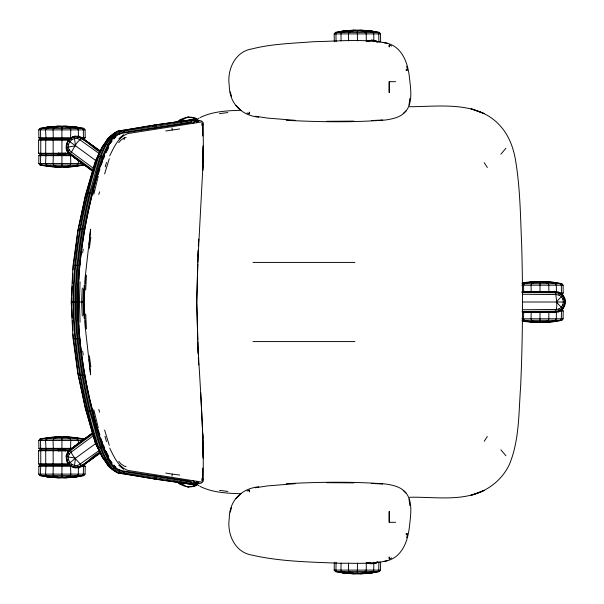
<?xml version="1.0" encoding="UTF-8"?>
<svg xmlns="http://www.w3.org/2000/svg" width="604" height="604" viewBox="0 0 604 604"><rect width="100%" height="100%" fill="white"/><g stroke="black" fill="none" stroke-linecap="round" stroke-linejoin="round"><path stroke-width="0.91" d="M69.928 464.31L39.011 464.31L38.611 463.91L38.611 450.712L39.011 450.32L69.415 450.32M69.415 153.68L39.011 153.68L38.611 153.288L38.611 140.09L39.011 139.69L69.928 139.69M39.464 450.712L39.464 450.32L39.079 450.712M61.925 477.809L61.925 465.473M61.925 464.31L61.925 436.813M61.925 167.187L61.925 139.69M61.925 153.68L61.925 153.288M357.349 573.8L357.462 563.139M389.21 522.324L389.21 511.392L389.233 522.324L395.544 522.324M539.931 322.498L540.044 311.838M389.233 81.676L389.21 92.608L389.21 81.676L395.544 81.676M202.642 479.87L202.695 467.987M203.14 481.607C203.993 436.79 200.49 392.049 198.014 347.33L197.818 341.788M111.861 463.457C99.411 444.046 95.523 420.754 89.581 398.859C82.642 367.066 77.712 334.639 78.452 302.023C77.659 261.268 85.088 220.838 95.492 181.578C99.932 167.542 103.48 152.903 111.861 140.543M249.316 113.862L249.339 112.087L249.346 113.869L247.006 112.963M197.349 482.936L124.092 471.747C111.785 470.418 107.361 456.277 102.801 446.711C87.655 399.961 78.633 351.203 77.599 302.023C78.633 252.834 87.655 204.084 102.801 157.327C107.361 147.761 111.785 133.62 124.092 132.299L186.342 122.861L186.357 121.646L185.526 120.785L184.348 120.792L154.481 125.02L117.418 131.294L108.018 138.24L102.612 146.213L95.289 161.26L85.315 195.613L77.81 230.675L72.963 266.205L71.234 302.023L72.963 337.84L77.81 373.363L85.315 408.425L95.289 442.785L102.612 457.824L109.392 467.194L117.418 472.751L154.481 479.017L196.557 485.035L197.402 484.151L196.594 481.328M40.03 165.013L83.82 165.013C69.437 167.942 54.42 167.942 40.03 165.013L38.762 163.488L38.883 155.651L39.419 154.85L70.54 154.85L70.796 163.488L70.306 165.013L67.761 166.243L63.39 167.187M65.451 477.809L76.006 476.873L82.159 475.635L83.329 474.117L83.45 466.28L82.725 465.473L84.439 465.473L85.209 466.28L85.088 474.117L83.82 475.635C69.437 478.572 54.42 478.572 40.03 475.635L38.762 474.117L38.883 466.28L39.419 465.473L70.706 465.473M70.54 465.473L70.796 474.117L70.306 475.635L67.761 476.873L63.39 477.809M78.361 160.007L78.309 163.488L77.41 165.013L72.706 166.243L64.62 167.187M78.414 467.149L78.309 474.117L77.41 475.635L72.706 476.873L64.62 477.809M197.818 262.219L202.914 165.964L203.223 146.002M376.36 562.264L380.633 562.264L380.512 570.108L379.244 571.626C364.861 574.563 349.844 574.563 335.454 571.626L334.186 570.108L334.306 562.264M336.073 562.264L335.952 570.108L337.123 571.626L343.268 572.864L353.831 573.8M341.079 563.139L340.973 570.108L341.872 571.626L346.575 572.864L354.661 573.8M348.591 563.139L348.485 570.108L348.976 571.626L351.52 572.864L355.892 573.8M366.334 562.264L366.213 570.108L365.73 571.626L363.185 572.864L358.806 573.8M373.838 563.139L373.733 570.108L372.834 571.626L368.13 572.864L360.044 573.8M378.874 562.264L378.753 570.108L377.583 571.626L371.43 572.864L360.875 573.8M523.645 312.706L523.555 318.806L524.453 320.324L529.157 321.554L537.243 322.498M531.18 311.838L531.067 318.806L531.558 320.324L534.102 321.554L538.474 322.498M548.908 311.838L548.802 318.806L548.311 320.324L545.767 321.554L541.395 322.498M556.42 311.838L556.314 318.806L555.416 320.324L550.712 321.554L542.626 322.498M522.196 321.094C535.303 323.2 548.825 323.004 561.826 320.324L563.094 318.806L563.215 310.962L562.445 310.162L560.572 310.162M202.914 165.964L202.665 170.555L203.201 146.1M186.342 122.861L191.121 122.212L191.151 120.996L190.32 120.128L189.135 120.128L184.348 120.792L181.887 121.887M202.665 170.555L203.314 143.284L203.14 122.393M197.772 264.069L196.761 302.023L197.772 339.939M198.218 250.184L196.708 302.023L198.218 353.816M92.563 170.955L75.123 158.293L74.254 157.115L70.464 155.371L67.64 152.314C64.605 145.858 67.671 137.659 75.077 136.179L79.245 136.338L83.027 138.09L85.859 141.147L87.278 141.57L99.313 150.441M369.119 41.366L371.717 40.226L367.27 41.208C370.614 40.498 374.465 39.449 377.47 41.85M389.278 45.074L389.218 47.036L389.225 45.051L391.619 46.047M78.158 294.639L78.158 309.391M78.475 285.413L78.762 277.108M80.068 322.106L79.403 302.023L80.068 281.894M84.213 318.61L83.662 302.023L84.213 285.39M524.846 291.626L549.217 291.656L550.614 292.102C555.959 290.011 562.271 292.63 564.574 297.885C565.903 301.992 564.778 306.19 562.256 309.527L558.791 311.845L554.699 312.661L551.429 312.004M198.014 256.67L198.255 250.184M198.399 246.485L198.678 239.078L198.399 245.556M67.64 152.314C63.797 146.077 67.837 137.304 75.077 136.179M196.594 122.71L197.402 119.886L196.179 118.497C189.588 115.575 182.461 117.659 177.078 121.978L187.534 117.048L196.179 118.497L197.402 119.886L124.016 131.068C111.347 132.51 106.825 147.097 102.136 156.965C86.923 203.842 77.969 252.721 76.768 302.023C77.969 351.324 86.923 400.203 102.136 447.073C106.825 456.941 111.347 471.528 124.016 472.97L197.402 484.151L196.179 485.541C189.581 488.515 182.483 486.296 177.078 482.06L187.534 486.99L196.179 485.541L196.557 485.035L155.621 479.085L117.418 472.751C107.165 467.692 102.438 456.941 98.497 446.801C83.473 400.007 74.284 351.241 73.665 302.023C74.284 252.797 83.473 204.031 98.497 157.236C102.438 147.104 107.165 136.353 117.418 131.294L155.621 124.953L196.557 119.011L189.135 120.128M202.785 478.783L202.68 480.973L201.842 480.603L201.955 478.406M71.589 298.255L71.589 305.783M71.725 295.432L72.186 286.017M72.321 283.193L72.782 273.778M72.963 270.011L77.992 230.736L85.519 195.719L95.153 162.619M82.287 288.01L81.6 302.023L82.287 316.028M83.579 288.946L82.937 302.023L83.579 315.092M85.202 283.412L85.572 275.968M85.7 289.95L86.432 275.107M99.079 153.446L79.902 139.803C72.48 134.254 63.594 146.478 71.166 151.823L93.091 168.086M99.003 153.907L99.071 152.789L101.706 148.962M124.092 471.747L124.016 472.97L123.118 473.762L121.97 473.634M114.043 138.777L113.877 135.9L112.903 135.168L111.853 135.243C98.399 151.521 96.104 173.333 89.543 192.706C80.838 228.523 75.508 265.126 74.987 302.023C75.508 338.912 80.838 375.514 89.543 411.332C96.104 430.705 98.399 452.524 111.853 468.795L112.903 468.87L118.55 472.879L119.456 472.094L119.313 469.459M172.004 476.201L172.193 474.072L165.722 473.053M89.407 241.041L90.6 229.226L85.073 278.202L84.311 302.023L85.073 325.798L90.6 374.774L89.407 362.959M108.297 457.16L108.154 458.496L106.621 459.886L105.662 459.954L102.612 457.824L95.289 442.785L85.519 408.319L77.992 373.302L72.963 334.027M409.021 105.126L409.852 98.422M89.037 244.484L89.664 239.863M89.339 248.304L90.842 237.244M80.37 264.575L80.626 262.717M124.114 139.622L124.348 137.886L126.13 137.486M258.738 486.779C241.17 488.628 229.399 500.807 229.263 518.391C226.885 534.223 234.971 552.554 252.162 555.136C280.656 561.675 310.229 561.962 339.335 563.26C355.273 563.041 371.536 564.408 387.194 560.761C402.74 556.82 408.191 539.885 409.52 525.661L409.625 524.982C410.863 513.324 413.483 497.855 402.619 489.685C397.606 485.994 391.415 484.921 385.405 483.978C352.411 481.456 319.252 481.962 286.228 483.721M92.563 433.045L75.123 445.707L74.284 446.922L70.502 448.666C70.509 455.499 77.924 460.701 81.721 465.812L83.058 465.956L85.889 462.898L87.278 462.43L99.313 453.559M61.925 138.527L61.925 126.191M522.332 309.769L556.224 309.429C563.887 309.55 566.046 297.946 558.987 295.137L559.387 292.978L558.791 292.102M53.311 154.85L53.061 163.488L53.552 165.013L56.096 166.243L60.468 167.187M53.311 465.473L53.061 474.117L53.552 475.635L56.096 476.873L60.468 477.809M82.627 252.849L83.231 249.173M115.764 136.965L115.938 136.066L118.331 134.481L122.499 133.22L190.237 122.793M119.313 134.586L119.456 131.944L118.55 131.159C98.845 144.794 98.354 172.442 90.449 192.918C81.736 228.667 76.519 265.209 75.749 302.023C76.519 338.829 81.736 375.371 90.449 411.128C97.025 430.607 99.381 452.517 112.903 468.87L113.877 468.138L114.043 465.261M562.256 309.527L564.574 306.062L565.389 302L564.574 297.885M71.166 137.621L71.8 139.584M406.673 537.741L407.489 534.057L405.911 533.981L407.504 533.959M93.771 194.367L98.233 176.292M98.814 194.526L99.532 191.83M105.224 166.87L106.5 162.378M92.918 193.401L93.967 189.792M101.578 163.624L102.884 159.109M230.184 512.139L231.558 507.586M104.62 173.907L109.279 158.701M98.007 175.032L99.924 168.893M101.019 165.39L103.48 157.501M66.191 148.403L66.425 147.678L68.312 147.059L75.538 145.813L74.481 138.558L74.692 136.519L78.475 136.678L87.278 141.57M371.702 40.634L375.288 41.057L375.446 40.574L377.613 41.789M93.091 435.907L71.166 452.177C63.594 457.522 72.472 469.746 79.902 464.189L99.079 450.554M93.152 457.9L93.039 458.217C86.478 461.856 79.184 470.909 70.94 466.046C67.346 463.759 66.297 459.569 66.229 455.642L67.671 451.732L70.502 448.666M53.16 139.69L53.16 153.68M53.16 450.32L53.16 464.31M103.729 158.331L104.703 155.907M46.01 154.85L45.549 163.488L46.448 165.013L51.151 166.243L59.237 167.187M155.9 128.448L156.474 125.783L155.621 124.953L152.223 126.085M46.01 465.473L45.549 474.117L46.448 475.635L51.151 476.873L59.237 477.809M105.64 152.684L106.719 150.275M98.286 155.47L95.417 161.729L102.612 146.213L105.662 144.092L106.621 144.152L108.154 145.541L108.297 146.878M70.54 138.527L70.796 129.883L70.306 128.365L67.761 127.127L63.39 126.191M71.793 464.408L71.197 466.424L75.107 467.866L79.275 467.7L83.058 465.956M77.327 138.633L79.245 136.338M376.866 562.06L375.288 562.943L371.702 563.366L371.332 563.909L367.323 562.777C370.652 563.532 374.631 564.627 377.643 562.203M109.694 155.9C113.96 147.3 118.263 136.934 128.086 133.522L202.544 121.819L201.321 120.921L196.753 119.977M105.987 152.676L108.773 147.663M106.296 141.306L108.018 138.24M558.791 311.845L563.245 308.599L563.245 306.711M41.132 154.85L40.649 155.651L40.528 163.488L41.699 165.013L47.852 166.243L58.407 167.187M41.132 465.473L40.649 466.28L40.528 474.117L41.699 475.635L47.852 476.873L58.407 477.809M484.197 441.32L487.345 436.496M45.723 139.69L45.723 153.68M45.723 450.32L45.723 464.31M110.494 143.231L112.095 141.034M82.937 163.994L82.159 165.013L76.006 166.243L65.451 167.187M66.357 144.235L68.456 144.182M70.706 138.527L39.419 138.527L38.883 137.72L38.762 129.883L40.03 128.365C54.42 125.428 69.437 125.428 83.82 128.365L85.088 129.883L85.209 137.72L84.439 138.527L82.725 138.527L83.45 137.72L83.329 129.883L82.159 128.365L76.006 127.127L65.451 126.191M334.306 41.736L334.186 33.892L335.454 32.374C349.844 29.437 364.861 29.437 379.244 32.374L380.512 33.892L380.633 41.736L376.36 41.736M63.39 436.813L67.761 437.757L70.306 438.987L70.796 440.512L70.54 449.149L39.419 449.149L38.883 448.349L38.762 440.512L40.03 438.987C54.42 436.058 69.437 436.058 83.82 438.987L40.03 438.987M118.754 142.695L120.845 140.196L124.348 137.886M500.859 154.194L505.948 148.229M560.731 293.838L561.456 293.038L561.335 285.194L560.165 283.676L554.011 282.446L543.457 281.502M40.755 139.69L40.755 153.68M40.755 450.32L40.755 464.31M113.809 138.897L115.749 136.874M522.196 282.906C535.303 280.8 548.825 280.996 561.826 283.676L563.094 285.194L563.215 293.038L562.445 293.838L560.572 293.838M185.526 483.26L186.357 482.392L186.342 481.184M554.699 312.661C558.708 307.126 555.763 298.557 555.703 292.193L554.699 291.287M118.905 138.716L123.593 134.7M69.264 149.739L67.671 151.257L75.123 158.293M236.013 498.602L240.535 494.095M114.496 133.069L110.087 136.7M403.155 113.529L406.25 110.698M75.123 445.707L67.754 452.562L66.44 456.111L68.305 456.941L75.53 458.187L96.096 443.245M79.637 442.566L92.978 432.487M77.312 444.204L70.328 449.814L74.284 446.922M93.001 433.038L70.328 449.814L81.253 441.516M93.129 433.74L70.457 450.509C65.421 454.246 65.844 462.475 71.189 465.722C82.431 471.029 90.494 455.997 99.63 452.283M193.031 123.148L195.077 121.653L197.349 121.11M66.229 455.642C66.629 466.462 68.441 464.159 75.53 458.187L74.481 465.435L74.488 467.428L75.107 467.866M100.098 452.698L81.721 465.812L87.278 462.43M100.74 452.789L91.657 459.108M85.889 462.898L81.721 465.812L89.377 460.814M541.796 291.875L542.082 291.687C549.527 292.6 560.754 289.558 564.559 298.346L562.905 299.161M196.949 119.532L199.078 118.157M375.446 563.426L377.855 561.962M102.801 446.711L100.151 447.715L97.644 446.869C82.65 400.044 73.499 351.256 72.925 302.023C73.499 252.782 82.65 203.993 97.644 157.168L100.151 156.323L102.801 157.327M85.519 408.319L87.391 411.475L92.284 410.637M190.509 120.649L193.084 119.547L194.292 119.547L195.122 120.43L195.077 121.653L191.121 122.212M193.62 119.735L195.341 119.003L194.971 118.497L190.637 120.324M200.09 117.591C212.834 111.264 227.315 110.721 241.253 110.253M391.619 557.953L389.225 558.949L389.218 556.964L389.278 558.926M187.497 117.538L188.72 117.055M247.006 491.037L249.346 490.131L249.339 491.913L249.316 490.138M524.846 312.374L549.217 312.344L550.614 311.845M77.992 373.302L79.675 375.409L84.605 374.812M179.531 120.158L181.253 119.69L187.21 120.755M73.144 337.795L74.707 338.859L79.622 338.534M355.892 30.2L351.52 31.136L348.976 32.374L348.485 33.892L348.591 40.861M60.468 126.191L56.096 127.127L53.552 128.365L53.061 129.883L53.311 138.527M538.474 281.502L534.102 282.446L531.558 283.676L531.067 285.194L531.18 292.162M60.468 436.813L56.096 437.757L53.552 438.987L53.061 440.512L53.311 449.149M197.198 483.087L199.041 482.694L197.523 482.739M196.753 484.023L201.321 483.079L202.544 482.181L128.086 470.478C118.263 467.066 113.96 456.7 109.694 448.1M522.339 283.148L536.412 281.502M383.336 561.486L387.194 560.761M186.357 483.434L181.253 484.348L179.531 483.88M83.027 138.09C76.542 140.203 73.884 148.863 70.192 154.05L70.464 155.371M165.722 130.985L179.713 128.954M255.303 487.76L267.829 485.873L295.016 483.698M178.89 482.649L181.54 482.279M219.486 113.643L227.882 112.548M68.456 459.81L66.387 459.81M354.661 30.2L346.575 31.136L341.872 32.374L340.973 33.892L341.079 40.861M59.237 126.191L51.151 127.127L46.448 128.365L45.549 129.883L46.01 138.527M537.243 281.502L529.157 282.446L524.453 283.676L523.555 285.194L523.645 291.294M59.237 436.813L51.151 437.757L46.448 438.987L45.549 440.512L46.01 449.149M121.97 130.404L123.118 130.275L124.016 131.068L124.092 132.299M353.831 30.2L343.268 31.136L337.123 32.374L335.952 33.892L336.073 41.736M58.407 126.191L47.852 127.127L41.699 128.365L40.528 129.883L40.649 137.72L41.132 138.527M543.457 322.498L554.011 321.554L560.165 320.324L561.335 318.806L561.456 310.962L560.731 310.162M58.407 436.813L47.852 437.757L41.699 438.987L40.528 440.512L40.649 448.349L41.132 449.149M549.217 312.344L559.213 311.12L558.987 308.863M543.721 312.223L522.294 312.608M371.415 120.558L382.626 120.007M546.567 312.268L555.514 311.838L553.876 311.838M407.489 69.943L405.911 70.019L407.504 70.041L406.673 66.259M409.527 106.727C440.203 106.644 478.504 100.324 500.995 126.757C508.644 135.485 512.849 146.553 515.121 157.803C520.278 186.757 520.391 216.255 521.69 245.549C523.041 292.532 522.709 339.554 520.64 386.507C518.64 412.487 519.568 439.765 509.459 464.287C502.256 479.901 487.67 491.15 471.075 495.235L484.189 490.373C460.95 501.826 434.389 496.669 409.527 497.273M521.977 311.483L555.816 311.196C567.398 311.347 567.398 292.653 555.816 292.804L521.977 292.517M522.611 312.117L555.514 311.838L541.796 312.125M326.53 121.313L353.808 121.132M342.113 31.136L372.593 31.136M335.454 32.374L379.244 32.374M334.186 33.892L380.512 33.892M46.689 127.127L77.169 127.127M40.03 128.365L83.82 128.365M38.762 129.883L85.088 129.883M38.883 137.72L70.917 137.72M80.936 137.72L85.209 137.72M84.394 139.69L85.24 140.09L84.779 140.09M38.611 140.09L69.067 140.09M38.611 153.288L69.415 153.288M38.883 155.651L70.917 155.651M38.762 163.488L83.329 163.488M46.689 166.243L77.169 166.243M252.97 262.415L354.888 262.415M524.695 282.446L555.174 282.446M522.075 283.676L561.826 283.676M521.879 285.194L563.094 285.194M558.942 293.038L563.215 293.038M562.399 295.009L563.245 295.401L563.245 297.289M562.785 295.401L563.245 295.401M71.234 302.023L78.429 302.023M79.403 302.023L83.662 301.977M522.332 302L565.389 302M562.785 308.599L563.245 308.599M558.942 310.962L563.215 310.962M521.879 318.806L563.094 318.806M522.075 320.324L561.826 320.324M524.695 321.554L555.174 321.554M252.97 341.585L354.888 341.585M46.689 437.757L77.169 437.757M38.762 440.512L83.329 440.512M38.883 448.349L72.79 448.349M38.611 450.712L69.415 450.712M38.611 463.91L69.067 463.91M84.779 463.91L85.24 463.91L84.394 464.31M38.883 466.28L70.917 466.28M80.936 466.28L85.209 466.28M38.762 474.117L85.088 474.117M40.03 475.635L83.82 475.635M46.689 476.873L77.169 476.873M193.084 484.491L194.292 484.491L195.122 483.608L195.077 482.385L193.031 480.89M334.186 570.108L380.512 570.108M335.454 571.626L379.244 571.626M342.113 572.864L372.593 572.864M189.135 483.91L190.32 483.91L191.151 483.041L191.121 481.826M326.53 482.687L353.808 482.868M521.833 291.898L555.703 292.193L549.217 291.656M522.332 294.239L556.224 294.578L558.987 295.137M522.294 291.392L543.721 291.777M553.158 292.147L555.703 292.193L546.567 291.732M241.253 493.747C227.315 493.279 212.834 492.736 200.09 486.409M185.722 117.75L186.885 117.78M197.523 121.261L199.041 121.306L197.198 120.913M81.253 162.484L70.192 154.05L92.88 170.841M286.228 120.279C319.252 122.038 352.411 122.544 385.405 120.022C391.415 119.079 397.606 118.007 402.619 114.315C413.483 106.145 410.863 90.675 409.625 79.018L409.52 78.339C408.191 64.115 402.74 47.18 387.194 43.239C363.185 38.482 338.414 41.291 314.125 41.676C293.446 43.329 272.351 43.745 252.162 48.864C234.971 51.446 226.885 69.777 229.263 85.609C229.399 103.193 241.17 115.372 258.738 117.221M371.415 483.442L382.626 483.993M154.481 479.017L155.621 479.085L156.474 478.255L155.9 475.59M295.016 120.302L267.829 118.127L255.303 116.24M360.875 30.2L371.43 31.136L377.583 32.374L378.753 33.892L378.874 41.736M536.412 322.498L522.339 320.852M65.451 436.813L76.006 437.757L82.159 438.987L82.937 440.006M79.622 265.503L74.707 265.179L73.144 266.243M360.044 30.2L368.13 31.136L372.834 32.374L373.733 33.892L373.838 40.861M64.62 126.191L72.706 127.127L77.41 128.365L78.309 129.883L78.414 136.851M542.626 281.502L550.712 282.446L555.416 283.676L556.314 285.194L556.42 292.162M64.62 436.813L72.706 437.757L77.41 438.987L78.309 440.512L78.361 443.993M371.279 40.075L375.446 40.574M219.486 490.357L227.882 491.452M172.193 474.072L179.713 475.084M178.89 121.389L181.54 121.766M190.237 481.207L122.499 470.78L118.331 469.519L115.938 467.934L115.764 467.035M383.336 42.514L387.194 43.239M84.605 229.226L79.675 228.629L77.992 230.736M358.806 30.2L363.185 31.136L365.73 32.374L366.213 33.892L366.334 41.736M541.395 281.502L545.767 282.446L548.311 283.676L548.802 285.194L548.908 292.162M126.13 466.552L124.348 466.152L120.845 463.842L118.754 461.343M369.127 562.634L371.702 563.366M92.284 193.401L87.391 192.57L85.519 195.719M79.275 467.7L78.278 467.345L77.327 465.359M187.497 486.499L188.72 486.983M189.777 483.343L194.971 485.541L195.341 485.035L192.759 483.932M562.905 304.846L564.574 306.062M375.288 41.057L376.866 41.94M91.657 144.892L100.74 151.211M196.949 484.468L199.078 485.843M89.377 143.186L81.887 138.278L85.859 141.147M123.593 469.3L118.905 465.284M100.256 151.385L81.887 138.278L93.152 146.1M99.63 151.717C90.819 147.527 78.837 129.656 68.531 140.724C65.745 144.741 66.583 150.487 70.457 153.492L93.129 170.26M96.096 160.755L68.116 140.43M110.774 467.851L114.496 470.969M92.978 171.513L79.637 161.434M74.254 157.115L70.192 154.05L77.312 159.796M403.155 490.471L406.25 493.302M68.116 463.57L71.197 466.424M236.013 105.398L240.535 109.905M69.256 454.261L67.671 451.732M39.079 153.288L39.464 153.68L39.464 153.288M113.809 465.103L115.749 467.126M500.859 449.806L505.948 455.771M110.494 460.769L112.095 462.966M101.178 454.314L99.071 451.248L99.003 450.131M484.197 162.68L487.345 167.504M106.296 462.739L108.018 465.797M105.987 451.324L108.773 456.337M95.417 442.309L98.286 448.568M104.99 449.874L106.093 452.305M105.64 451.316L106.719 453.725M103.729 445.669L104.703 448.093M562.362 309.022L561.335 307.255L556.224 302L561.335 296.753L562.498 295.137L562.256 294.42M98.007 428.968L99.924 435.106M101.019 438.61L103.48 446.499M104.62 430.093L109.279 445.299M98.233 427.707L93.771 409.633M230.184 91.861L231.558 96.413M92.918 410.637L93.967 414.246M101.578 440.414L102.884 444.929M104.968 436.269L106.5 441.66M98.814 409.474L99.532 412.17M82.627 351.151L83.231 354.827M80.37 339.463L80.626 341.32M89.339 355.733L90.842 366.794M89.037 359.554L89.664 364.174M409.021 498.874L409.852 505.578M172.004 127.837L172.193 129.966M203.223 457.998L202.665 433.446L203.201 457.9M201.955 125.632L201.842 123.442L202.68 123.065L202.785 125.262M200.694 392.675L202.914 438.036M85.7 314.088L86.432 328.938M85.202 320.626L85.572 328.07M71.725 308.606L72.186 318.021M72.321 320.852L72.782 330.267M198.399 358.444L198.648 364.929L198.399 357.515M198.014 347.33L198.255 353.816M78.475 318.602L78.762 326.892M540.044 292.162L539.931 281.502M357.462 40.861L357.349 30.2M202.642 124.13L202.695 136.013M65.632 153.031L65.632 154.85M65.632 449.149L65.632 450.969M65.345 153.031L65.345 154.85M65.345 449.149L65.345 450.969M64.545 153.031L64.545 154.85M64.545 449.149L64.545 450.969M63.345 153.031L63.345 154.85M63.345 449.149L63.345 450.969M60.513 153.031L60.513 154.85M60.513 449.149L60.513 450.969M59.313 153.031L59.313 154.85M59.313 449.149L59.313 450.969M58.513 153.031L58.513 154.85M58.513 449.149L58.513 450.969M58.226 153.031L58.226 154.85M58.226 449.149L58.226 450.969M481.841 112.654L471.075 108.765L484.189 113.627L481.841 112.654"/></g></svg>
